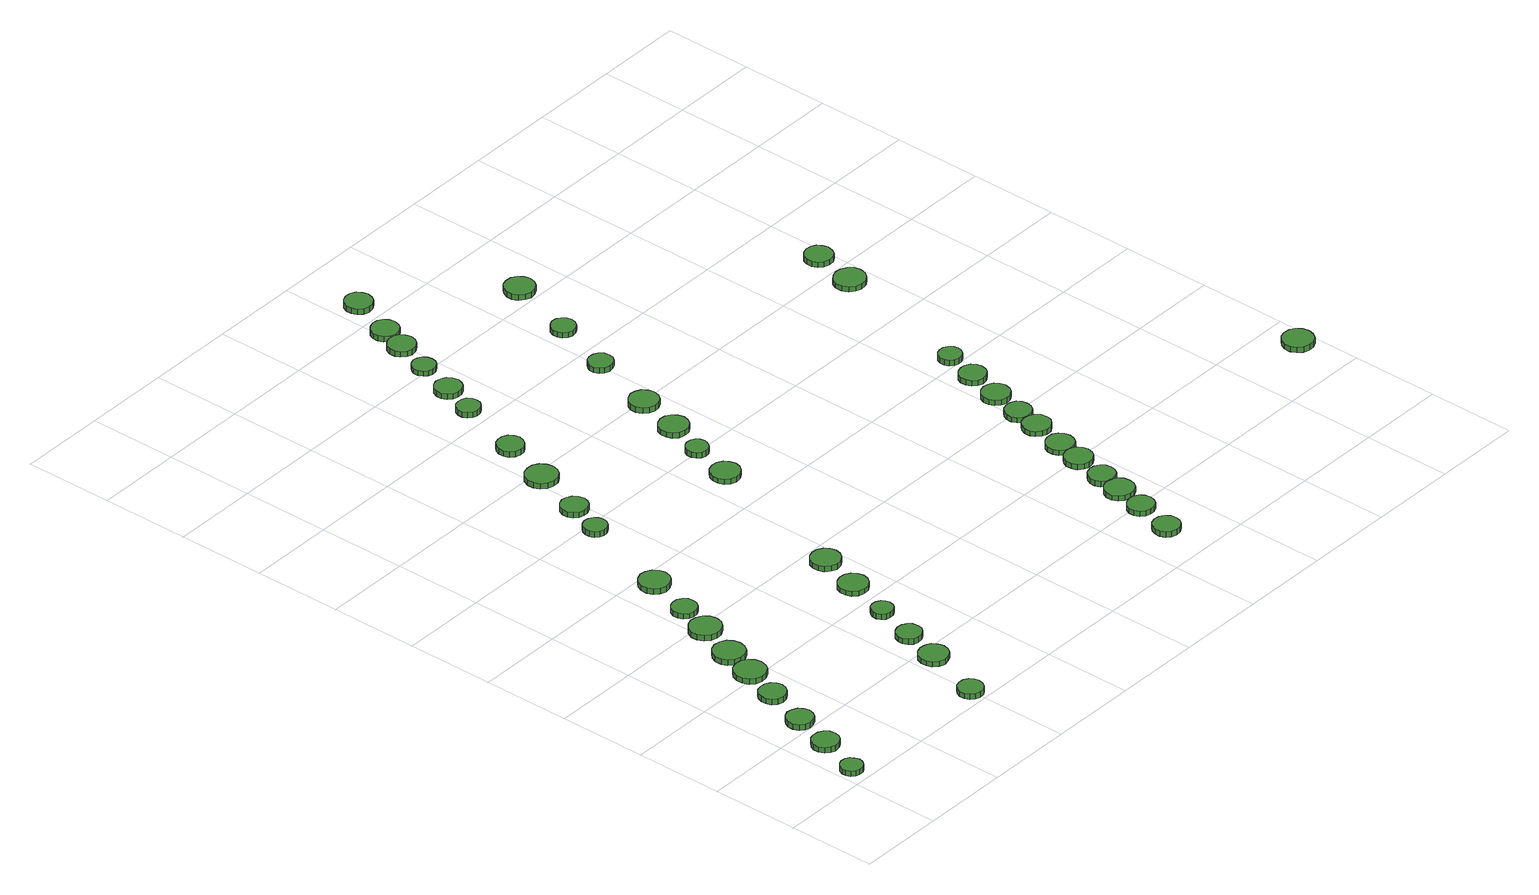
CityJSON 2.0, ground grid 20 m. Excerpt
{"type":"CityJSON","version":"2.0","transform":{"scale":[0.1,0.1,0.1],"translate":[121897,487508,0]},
"CityObjects":{
"tree1":{"type":"SolitaryVegetationObject","attributes":{"function":"something"},"geometry":[{"type":"MultiSurface","lod":"1","boundaries":[[[0,1,2,3,4,5,6,7,8,9,10,11,12,13,14]],[[15,16,17,18,19,20,21,22,23,24,25,26,27,28,29]],[[0,29,28,1]],[[1,28,27,2]],[[2,27,26,3]],[[3,26,25,4]],[[4,25,24,5]],[[5,24,23,6]],[[6,23,22,7]],[[7,22,21,8]],[[8,21,20,9]],[[9,20,19,10]],[[10,19,18,11]],[[11,18,17,12]],[[12,17,16,13]],[[13,16,15,14]],[[14,15,29,0]]]}]},
"tree2":{"type":"SolitaryVegetationObject","attributes":{"function":"something"},"geometry":[{"type":"MultiSurface","lod":"1","boundaries":[[[30,31,32,33,34,35,36,37,38,39,40,41,42,43,44]],[[45,46,47,48,49,50,51,52,53,54,55,56,57,58,59]],[[30,59,58,31]],[[31,58,57,32]],[[32,57,56,33]],[[33,56,55,34]],[[34,55,54,35]],[[35,54,53,36]],[[36,53,52,37]],[[37,52,51,38]],[[38,51,50,39]],[[39,50,49,40]],[[40,49,48,41]],[[41,48,47,42]],[[42,47,46,43]],[[43,46,45,44]],[[44,45,59,30]]]}]},
"tree3":{"type":"SolitaryVegetationObject","attributes":{"function":"something"},"geometry":[{"type":"MultiSurface","lod":"1","boundaries":[[[60,61,62,63,64,65,66,67,68,69,70,71,72,73,74]],[[75,76,77,78,79,80,81,82,83,84,85,86,87,88,89]],[[60,89,88,61]],[[61,88,87,62]],[[62,87,86,63]],[[63,86,85,64]],[[64,85,84,65]],[[65,84,83,66]],[[66,83,82,67]],[[67,82,81,68]],[[68,81,80,69]],[[69,80,79,70]],[[70,79,78,71]],[[71,78,77,72]],[[72,77,76,73]],[[73,76,75,74]],[[74,75,89,60]]]}]},
"tree4":{"type":"SolitaryVegetationObject","attributes":{"function":"something"},"geometry":[{"type":"MultiSurface","lod":"1","boundaries":[[[90,91,92,93,94,95,96,97,98,99,100,101,102,103,104]],[[105,106,107,108,109,110,111,112,113,114,115,116,117,118,119]],[[90,119,118,91]],[[91,118,117,92]],[[92,117,116,93]],[[93,116,115,94]],[[94,115,114,95]],[[95,114,113,96]],[[96,113,112,97]],[[97,112,111,98]],[[98,111,110,99]],[[99,110,109,100]],[[100,109,108,101]],[[101,108,107,102]],[[102,107,106,103]],[[103,106,105,104]],[[104,105,119,90]]]}]},
"tree5":{"type":"SolitaryVegetationObject","attributes":{"function":"something"},"geometry":[{"type":"MultiSurface","lod":"1","boundaries":[[[120,121,122,123,124,125,126,127,128,129,130,131,132,133,134]],[[135,136,137,138,139,140,141,142,143,144,145,146,147,148,149]],[[120,149,148,121]],[[121,148,147,122]],[[122,147,146,123]],[[123,146,145,124]],[[124,145,144,125]],[[125,144,143,126]],[[126,143,142,127]],[[127,142,141,128]],[[128,141,140,129]],[[129,140,139,130]],[[130,139,138,131]],[[131,138,137,132]],[[132,137,136,133]],[[133,136,135,134]],[[134,135,149,120]]]}]},
"tree6":{"type":"SolitaryVegetationObject","attributes":{"function":"something"},"geometry":[{"type":"MultiSurface","lod":"1","boundaries":[[[150,151,152,153,154,155,156,157,158,159,160,161,162,163,164]],[[165,166,167,168,169,170,171,172,173,174,175,176,177,178,179]],[[150,179,178,151]],[[151,178,177,152]],[[152,177,176,153]],[[153,176,175,154]],[[154,175,174,155]],[[155,174,173,156]],[[156,173,172,157]],[[157,172,171,158]],[[158,171,170,159]],[[159,170,169,160]],[[160,169,168,161]],[[161,168,167,162]],[[162,167,166,163]],[[163,166,165,164]],[[164,165,179,150]]]}]},
"tree7":{"type":"SolitaryVegetationObject","attributes":{"function":"something"},"geometry":[{"type":"MultiSurface","lod":"1","boundaries":[[[180,181,182,183,184,185,186,187,188,189,190,191,192,193,194]],[[195,196,197,198,199,200,201,202,203,204,205,206,207,208,209]],[[180,209,208,181]],[[181,208,207,182]],[[182,207,206,183]],[[183,206,205,184]],[[184,205,204,185]],[[185,204,203,186]],[[186,203,202,187]],[[187,202,201,188]],[[188,201,200,189]],[[189,200,199,190]],[[190,199,198,191]],[[191,198,197,192]],[[192,197,196,193]],[[193,196,195,194]],[[194,195,209,180]]]}]},
"tree8":{"type":"SolitaryVegetationObject","attributes":{"function":"something"},"geometry":[{"type":"MultiSurface","lod":"1","boundaries":[[[210,211,212,213,214,215,216,217,218,219,220,221,222,223,224]],[[225,226,227,228,229,230,231,232,233,234,235,236,237,238,239]],[[210,239,238,211]],[[211,238,237,212]],[[212,237,236,213]],[[213,236,235,214]],[[214,235,234,215]],[[215,234,233,216]],[[216,233,232,217]],[[217,232,231,218]],[[218,231,230,219]],[[219,230,229,220]],[[220,229,228,221]],[[221,228,227,222]],[[222,227,226,223]],[[223,226,225,224]],[[224,225,239,210]]]}]},
"tree9":{"type":"SolitaryVegetationObject","attributes":{"function":"something"},"geometry":[{"type":"MultiSurface","lod":"1","boundaries":[[[240,241,242,243,244,245,246,247,248,249,250,251,252,253,254]],[[255,256,257,258,259,260,261,262,263,264,265,266,267,268,269]],[[240,269,268,241]],[[241,268,267,242]],[[242,267,266,243]],[[243,266,265,244]],[[244,265,264,245]],[[245,264,263,246]],[[246,263,262,247]],[[247,262,261,248]],[[248,261,260,249]],[[249,260,259,250]],[[250,259,258,251]],[[251,258,257,252]],[[252,257,256,253]],[[253,256,255,254]],[[254,255,269,240]]]}]},
"tree10":{"type":"SolitaryVegetationObject","attributes":{"function":"something"},"geometry":[{"type":"MultiSurface","lod":"1","boundaries":[[[270,271,272,273,274,275,276,277,278,279,280,281,282,283,284]],[[285,286,287,288,289,290,291,292,293,294,295,296,297,298,299]],[[270,299,298,271]],[[271,298,297,272]],[[272,297,296,273]],[[273,296,295,274]],[[274,295,294,275]],[[275,294,293,276]],[[276,293,292,277]],[[277,292,291,278]],[[278,291,290,279]],[[279,290,289,280]],[[280,289,288,281]],[[281,288,287,282]],[[282,287,286,283]],[[283,286,285,284]],[[284,285,299,270]]]}]},
"tree11":{"type":"SolitaryVegetationObject","attributes":{"function":"something"},"geometry":[{"type":"MultiSurface","lod":"1","boundaries":[[[300,301,302,303,304,305,306,307,308,309,310,311,312,313,314]],[[315,316,317,318,319,320,321,322,323,324,325,326,327,328,329]],[[300,329,328,301]],[[301,328,327,302]],[[302,327,326,303]],[[303,326,325,304]],[[304,325,324,305]],[[305,324,323,306]],[[306,323,322,307]],[[307,322,321,308]],[[308,321,320,309]],[[309,320,319,310]],[[310,319,318,311]],[[311,318,317,312]],[[312,317,316,313]],[[313,316,315,314]],[[314,315,329,300]]]}]},
"tree12":{"type":"SolitaryVegetationObject","attributes":{"function":"something"},"geometry":[{"type":"MultiSurface","lod":"1","boundaries":[[[330,331,332,333,334,335,336,337,338,339,340,341,342,343,344]],[[345,346,347,348,349,350,351,352,353,354,355,356,357,358,359]],[[330,359,358,331]],[[331,358,357,332]],[[332,357,356,333]],[[333,356,355,334]],[[334,355,354,335]],[[335,354,353,336]],[[336,353,352,337]],[[337,352,351,338]],[[338,351,350,339]],[[339,350,349,340]],[[340,349,348,341]],[[341,348,347,342]],[[342,347,346,343]],[[343,346,345,344]],[[344,345,359,330]]]}]},
"tree13":{"type":"SolitaryVegetationObject","attributes":{"function":"something"},"geometry":[{"type":"MultiSurface","lod":"1","boundaries":[[[360,361,362,363,364,365,366,367,368,369,370,371,372,373,374]],[[375,376,377,378,379,380,381,382,383,384,385,386,387,388,389]],[[360,389,388,361]],[[361,388,387,362]],[[362,387,386,363]],[[363,386,385,364]],[[364,385,384,365]],[[365,384,383,366]],[[366,383,382,367]],[[367,382,381,368]],[[368,381,380,369]],[[369,380,379,370]],[[370,379,378,371]],[[371,378,377,372]],[[372,377,376,373]],[[373,376,375,374]],[[374,375,389,360]]]}]},
"tree14":{"type":"SolitaryVegetationObject","attributes":{"function":"something"},"geometry":[{"type":"MultiSurface","lod":"1","boundaries":[[[390,391,392,393,394,395,396,397,398,399,400,401,402,403,404]],[[405,406,407,408,409,410,411,412,413,414,415,416,417,418,419]],[[390,419,418,391]],[[391,418,417,392]],[[392,417,416,393]],[[393,416,415,394]],[[394,415,414,395]],[[395,414,413,396]],[[396,413,412,397]],[[397,412,411,398]],[[398,411,410,399]],[[399,410,409,400]],[[400,409,408,401]],[[401,408,407,402]],[[402,407,406,403]],[[403,406,405,404]],[[404,405,419,390]]]}]},
"tree15":{"type":"SolitaryVegetationObject","attributes":{"function":"something"},"geometry":[{"type":"MultiSurface","lod":"1","boundaries":[[[420,421,422,423,424,425,426,427,428,429,430,431,432,433,434]],[[435,436,437,438,439,440,441,442,443,444,445,446,447,448,449]],[[420,449,448,421]],[[421,448,447,422]],[[422,447,446,423]],[[423,446,445,424]],[[424,445,444,425]],[[425,444,443,426]],[[426,443,442,427]],[[427,442,441,428]],[[428,441,440,429]],[[429,440,439,430]],[[430,439,438,431]],[[431,438,437,432]],[[432,437,436,433]],[[433,436,435,434]],[[434,435,449,420]]]}]},
"tree16":{"type":"SolitaryVegetationObject","attributes":{"function":"something"},"geometry":[{"type":"MultiSurface","lod":"1","boundaries":[[[450,451,452,453,454,455,456,457,458,459,460,461,462,463,464]],[[465,466,467,468,469,470,471,472,473,474,475,476,477,478,479]],[[450,479,478,451]],[[451,478,477,452]],[[452,477,476,453]],[[453,476,475,454]],[[454,475,474,455]],[[455,474,473,456]],[[456,473,472,457]],[[457,472,471,458]],[[458,471,470,459]],[[459,470,469,460]],[[460,469,468,461]],[[461,468,467,462]],[[462,467,466,463]],[[463,466,465,464]],[[464,465,479,450]]]}]},
"tree17":{"type":"SolitaryVegetationObject","attributes":{"function":"something"},"geometry":[{"type":"MultiSurface","lod":"1","boundaries":[[[480,481,482,483,484,485,486,487,488,489,490,491,492,493,494]],[[495,496,497,498,499,500,501,502,503,504,505,506,507,508,509]],[[480,509,508,481]],[[481,508,507,482]],[[482,507,506,483]],[[483,506,505,484]],[[484,505,504,485]],[[485,504,503,486]],[[486,503,502,487]],[[487,502,501,488]],[[488,501,500,489]],[[489,500,499,490]],[[490,499,498,491]],[[491,498,497,492]],[[492,497,496,493]],[[493,496,495,494]],[[494,495,509,480]]]}]},
"tree18":{"type":"SolitaryVegetationObject","attributes":{"function":"something"},"geometry":[{"type":"MultiSurface","lod":"1","boundaries":[[[510,511,512,513,514,515,516,517,518,519,520,521,522,523,524]],[[525,526,527,528,529,530,531,532,533,534,535,536,537,538,539]],[[510,539,538,511]],[[511,538,537,512]],[[512,537,536,513]],[[513,536,535,514]],[[514,535,534,515]],[[515,534,533,516]],[[516,533,532,517]],[[517,532,531,518]],[[518,531,530,519]],[[519,530,529,520]],[[520,529,528,521]],[[521,528,527,522]],[[522,527,526,523]],[[523,526,525,524]],[[524,525,539,510]]]}]},
"tree19":{"type":"SolitaryVegetationObject","attributes":{"function":"something"},"geometry":[{"type":"MultiSurface","lod":"1","boundaries":[[[540,541,542,543,544,545,546,547,548,549,550,551,552,553,554]],[[555,556,557,558,559,560,561,562,563,564,565,566,567,568,569]],[[540,569,568,541]],[[541,568,567,542]],[[542,567,566,543]],[[543,566,565,544]],[[544,565,564,545]],[[545,564,563,546]],[[546,563,562,547]],[[547,562,561,548]],[[548,561,560,549]],[[549,560,559,550]],[[550,559,558,551]],[[551,558,557,552]],[[552,557,556,553]],[[553,556,555,554]],[[554,555,569,540]]]}]},
"tree20":{"type":"SolitaryVegetationObject","attributes":{"function":"something"},"geometry":[{"type":"MultiSurface","lod":"1","boundaries":[[[570,571,572,573,574,575,576,577,578,579,580,581,582,583,584]],[[585,586,587,588,589,590,591,592,593,594,595,596,597,598,599]],[[570,599,598,571]],[[571,598,597,572]],[[572,597,596,573]],[[573,596,595,574]],[[574,595,594,575]],[[575,594,593,576]],[[576,593,592,577]],[[577,592,591,578]],[[578,591,590,579]],[[579,590,589,580]],[[580,589,588,581]],[[581,588,587,582]],[[582,587,586,583]],[[583,586,585,584]],[[584,585,599,570]]]}]},
"tree21":{"type":"SolitaryVegetationObject","attributes":{"function":"something"},"geometry":[{"type":"MultiSurface","lod":"1","boundaries":[[[600,601,602,603,604,605,606,607,608,609,610,611,612,613,614]],[[615,616,617,618,619,620,621,622,623,624,625,626,627,628,629]],[[600,629,628,601]],[[601,628,627,602]],[[602,627,626,603]],[[603,626,625,604]],[[604,625,624,605]],[[605,624,623,606]],[[606,623,622,607]],[[607,622,621,608]],[[608,621,620,609]],[[609,620,619,610]],[[610,619,618,611]],[[611,618,617,612]],[[612,617,616,613]],[[613,616,615,614]],[[614,615,629,600]]]}]},
"tree22":{"type":"SolitaryVegetationObject","attributes":{"function":"something"},"geometry":[{"type":"MultiSurface","lod":"1","boundaries":[[[630,631,632,633,634,635,636,637,638,639,640,641,642,643,644]],[[645,646,647,648,649,650,651,652,653,654,655,656,657,658,659]],[[630,659,658,631]],[[631,658,657,632]],[[632,657,656,633]],[[633,656,655,634]],[[634,655,654,635]],[[635,654,653,636]],[[636,653,652,637]],[[637,652,651,638]],[[638,651,650,639]],[[639,650,649,640]],[[640,649,648,641]],[[641,648,647,642]],[[642,647,646,643]],[[643,646,645,644]],[[644,645,659,630]]]}]},
"tree23":{"type":"SolitaryVegetationObject","attributes":{"function":"something"},"geometry":[{"type":"MultiSurface","lod":"1","boundaries":[[[660,661,662,663,664,665,666,667,668,669,670,671,672,673,674]],[[675,676,677,678,679,680,681,682,683,684,685,686,687,688,689]],[[660,689,688,661]],[[661,688,687,662]],[[662,687,686,663]],[[663,686,685,664]],[[664,685,684,665]],[[665,684,683,666]],[[666,683,682,667]],[[667,682,681,668]],[[668,681,680,669]],[[669,680,679,670]],[[670,679,678,671]],[[671,678,677,672]],[[672,677,676,673]],[[673,676,675,674]],[[674,675,689,660]]]}]},
"tree24":{"type":"SolitaryVegetationObject","attributes":{"function":"something"},"geometry":[{"type":"MultiSurface","lod":"1","boundaries":[[[690,691,692,693,694,695,696,697,698,699,700,701,702,703,704]],[[705,706,707,708,709,710,711,712,713,714,715,716,717,718,719]],[[690,719,718,691]],[[691,718,717,692]],[[692,717,716,693]],[[693,716,715,694]],[[694,715,714,695]],[[695,714,713,696]],[[696,713,712,697]],[[697,712,711,698]],[[698,711,710,699]],[[699,710,709,700]],[[700,709,708,701]],[[701,708,707,702]],[[702,707,706,703]],[[703,706,705,704]],[[704,705,719,690]]]}]},
"tree25":{"type":"SolitaryVegetationObject","attributes":{"function":"something"},"geometry":[{"type":"MultiSurface","lod":"1","boundaries":[[[720,721,722,723,724,725,726,727,728,729,730,731,732,733,734]],[[735,736,737,738,739,740,741,742,743,744,745,746,747,748,749]],[[720,749,748,721]],[[721,748,747,722]],[[722,747,746,723]],[[723,746,745,724]],[[724,745,744,725]],[[725,744,743,726]],[[726,743,742,727]],[[727,742,741,728]],[[728,741,740,729]],[[729,740,739,730]],[[730,739,738,731]],[[731,738,737,732]],[[732,737,736,733]],[[733,736,735,734]],[[734,735,749,720]]]}]},
"tree26":{"type":"SolitaryVegetationObject","attributes":{"function":"something"},"geometry":[{"type":"MultiSurface","lod":"1","boundaries":[[[750,751,752,753,754,755,756,757,758,759,760,761,762,763,764]],[[765,766,767,768,769,770,771,772,773,774,775,776,777,778,779]],[[750,779,778,751]],[[751,778,777,752]],[[752,777,776,753]],[[753,776,775,754]],[[754,775,774,755]],[[755,774,773,756]],[[756,773,772,757]],[[757,772,771,758]],[[758,771,770,759]],[[759,770,769,760]],[[760,769,768,761]],[[761,768,767,762]],[[762,767,766,763]],[[763,766,765,764]],[[764,765,779,750]]]}]},
"tree27":{"type":"SolitaryVegetationObject","attributes":{"function":"something"},"geometry":[{"type":"MultiSurface","lod":"1","boundaries":[[[780,781,782,783,784,785,786,787,788,789,790,791,792,793,794]],[[795,796,797,798,799,800,801,802,803,804,805,806,807,808,809]],[[780,809,808,781]],[[781,808,807,782]],[[782,807,806,783]],[[783,806,805,784]],[[784,805,804,785]],[[785,804,803,786]],[[786,803,802,787]],[[787,802,801,788]],[[788,801,800,789]],[[789,800,799,790]],[[790,799,798,791]],[[791,798,797,792]],[[792,797,796,793]],[[793,796,795,794]],[[794,795,809,780]]]}]},
"tree28":{"type":"SolitaryVegetationObject","attributes":{"function":"something"},"geometry":[{"type":"MultiSurface","lod":"1","boundaries":[[[810,811,812,813,814,815,816,817,818,819,820,821,822,823,824]],[[825,826,827,828,829,830,831,832,833,834,835,836,837,838,839]],[[810,839,838,811]],[[811,838,837,812]],[[812,837,836,813]],[[813,836,835,814]],[[814,835,834,815]],[[815,834,833,816]],[[816,833,832,817]],[[817,832,831,818]],[[818,831,830,819]],[[819,830,829,820]],[[820,829,828,821]],[[821,828,827,822]],[[822,827,826,823]],[[823,826,825,824]],[[824,825,839,810]]]}]},
"tree29":{"type":"SolitaryVegetationObject","attributes":{"function":"something"},"geometry":[{"type":"MultiSurface","lod":"1","boundaries":[[[840,841,842,843,844,845,846,847,848,849,850,851,852,853,854]],[[855,856,857,858,859,860,861,862,863,864,865,866,867,868,869]],[[840,869,868,841]],[[841,868,867,842]],[[842,867,866,843]],[[843,866,865,844]],[[844,865,864,845]],[[845,864,863,846]],[[846,863,862,847]],[[847,862,861,848]],[[848,861,860,849]],[[849,860,859,850]],[[850,859,858,851]],[[851,858,857,852]],[[852,857,856,853]],[[853,856,855,854]],[[854,855,869,840]]]}]},
"tree30":{"type":"SolitaryVegetationObject","attributes":{"function":"something"},"geometry":[{"type":"MultiSurface","lod":"1","boundaries":[[[870,871,872,873,874,875,876,877,878,879,880,881,882,883,884]],[[885,886,887,888,889,890,891,892,893,894,895,896,897,898,899]],[[870,899,898,871]],[[871,898,897,872]],[[872,897,896,873]],[[873,896,895,874]],[[874,895,894,875]],[[875,894,893,876]],[[876,893,892,877]],[[877,892,891,878]],[[878,891,890,879]],[[879,890,889,880]],[[880,889,888,881]],[[881,888,887,882]],[[882,887,886,883]],[[883,886,885,884]],[[884,885,899,870]]]}]},
"tree31":{"type":"SolitaryVegetationObject","attributes":{"function":"something"},"geometry":[{"type":"MultiSurface","lod":"1","boundaries":[[[900,901,902,903,904,905,906,907,908,909,910,911,912,913,914]],[[915,916,917,918,919,920,921,922,923,924,925,926,927,928,929]],[[900,929,928,901]],[[901,928,927,902]],[[902,927,926,903]],[[903,926,925,904]],[[904,925,924,905]],[[905,924,923,906]],[[906,923,922,907]],[[907,922,921,908]],[[908,921,920,909]],[[909,920,919,910]],[[910,919,918,911]],[[911,918,917,912]],[[912,917,916,913]],[[913,916,915,914]],[[914,915,929,900]]]}]},
"tree32":{"type":"SolitaryVegetationObject","attributes":{"function":"something"},"geometry":[{"type":"MultiSurface","lod":"1","boundaries":[[[930,931,932,933,934,935,936,937,938,939,940,941,942,943,944]],[[945,946,947,948,949,950,951,952,953,954,955,956,957,958,959]],[[930,959,958,931]],[[931,958,957,932]],[[932,957,956,933]],[[933,956,955,934]],[[934,955,954,935]],[[935,954,953,936]],[[936,953,952,937]],[[937,952,951,938]],[[938,951,950,939]],[[939,950,949,940]],[[940,949,948,941]],[[941,948,947,942]],[[942,947,946,943]],[[943,946,945,944]],[[944,945,959,930]]]}]},
"tree33":{"type":"SolitaryVegetationObject","attributes":{"function":"something"},"geometry":[{"type":"MultiSurface","lod":"1","boundaries":[[[960,961,962,963,964,965,966,967,968,969,970,971,972,973,974]],[[975,976,977,978,979,980,981,982,983,984,985,986,987,988,989]],[[960,989,988,961]],[[961,988,987,962]],[[962,987,986,963]],[[963,986,985,964]],[[964,985,984,965]],[[965,984,983,966]],[[966,983,982,967]],[[967,982,981,968]],[[968,981,980,969]],[[969,980,979,970]],[[970,979,978,971]],[[971,978,977,972]],[[972,977,976,973]],[[973,976,975,974]],[[974,975,989,960]]]}]},
"tree34":{"type":"SolitaryVegetationObject","attributes":{"function":"something"},"geometry":[{"type":"MultiSurface","lod":"1","boundaries":[[[990,991,992,993,994,995,996,997,998,999,1000,1001,1002,1003,1004]],[[1005,1006,1007,1008,1009,1010,1011,1012,1013,1014,1015,1016,1017,1018,1019]],[[990,1019,1018,991]],[[991,1018,1017,992]],[[992,1017,1016,993]],[[993,1016,1015,994]],[[994,1015,1014,995]],[[995,1014,1013,996]],[[996,1013,1012,997]],[[997,1012,1011,998]],[[998,1011,1010,999]],[[999,1010,1009,1000]],[[1000,1009,1008,1001]],[[1001,1008,1007,1002]],[[1002,1007,1006,1003]],[[1003,1006,1005,1004]],[[1004,1005,1019,990]]]}]},
"tree35":{"type":"SolitaryVegetationObject","attributes":{"function":"something"},"geometry":[{"type":"MultiSurface","lod":"1","boundaries":[[[1020,1021,1022,1023,1024,1025,1026,1027,1028,1029,1030,1031,1032,1033,1034]],[[1035,1036,1037,1038,1039,1040,1041,1042,1043,1044,1045,1046,1047,1048,1049]],[[1020,1049,1048,1021]],[[1021,1048,1047,1022]],[[1022,1047,1046,1023]],[[1023,1046,1045,1024]],[[1024,1045,1044,1025]],[[1025,1044,1043,1026]],[[1026,1043,1042,1027]],[[1027,1042,1041,1028]],[[1028,1041,1040,1029]],[[1029,1040,1039,1030]],[[1030,1039,1038,1031]],[[1031,1038,1037,1032]],[[1032,1037,1036,1033]],[[1033,1036,1035,1034]],[[1034,1035,1049,1020]]]}]},
"tree36":{"type":"SolitaryVegetationObject","attributes":{"function":"something"},"geometry":[{"type":"MultiSurface","lod":"1","boundaries":[[[1050,1051,1052,1053,1054,1055,1056,1057,1058,1059,1060,1061,1062,1063,1064]],[[1065,1066,1067,1068,1069,1070,1071,1072,1073,1074,1075,1076,1077,1078,1079]],[[1050,1079,1078,1051]],[[1051,1078,1077,1052]],[[1052,1077,1076,1053]],[[1053,1076,1075,1054]],[[1054,1075,1074,1055]],[[1055,1074,1073,1056]],[[1056,1073,1072,1057]],[[1057,1072,1071,1058]],[[1058,1071,1070,1059]],[[1059,1070,1069,1060]],[[1060,1069,1068,1061]],[[1061,1068,1067,1062]],[[1062,1067,1066,1063]],[[1063,1066,1065,1064]],[[1064,1065,1079,1050]]]}]},
"tree37":{"type":"SolitaryVegetationObject","attributes":{"function":"something"},"geometry":[{"type":"MultiSurface","lod":"1","boundaries":[[[1080,1081,1082,1083,1084,1085,1086,1087,1088,1089,1090,1091,1092,1093,1094]],[[1095,1096,1097,1098,1099,1100,1101,1102,1103,1104,1105,1106,1107,1108,1109]],[[1080,1109,1108,1081]],[[1081,1108,1107,1082]],[[1082,1107,1106,1083]],[[1083,1106,1105,1084]],[[1084,1105,1104,1085]],[[1085,1104,1103,1086]],[[1086,1103,1102,1087]],[[1087,1102,1101,1088]],[[1088,1101,1100,1089]],[[1089,1100,1099,1090]],[[1090,1099,1098,1091]],[[1091,1098,1097,1092]],[[1092,1097,1096,1093]],[[1093,1096,1095,1094]],[[1094,1095,1109,1080]]]}]},
"tree38":{"type":"SolitaryVegetationObject","attributes":{"function":"something"},"geometry":[{"type":"MultiSurface","lod":"1","boundaries":[[[1110,1111,1112,1113,1114,1115,1116,1117,1118,1119,1120,1121,1122,1123,1124]],[[1125,1126,1127,1128,1129,1130,1131,1132,1133,1134,1135,1136,1137,1138,1139]],[[1110,1139,1138,1111]],[[1111,1138,1137,1112]],[[1112,1137,1136,1113]],[[1113,1136,1135,1114]],[[1114,1135,1134,1115]],[[1115,1134,1133,1116]],[[1116,1133,1132,1117]],[[1117,1132,1131,1118]],[[1118,1131,1130,1119]],[[1119,1130,1129,1120]],[[1120,1129,1128,1121]],[[1121,1128,1127,1122]],[[1122,1127,1126,1123]],[[1123,1126,1125,1124]],[[1124,1125,1139,1110]]]}]},
"tree39":{"type":"SolitaryVegetationObject","attributes":{"function":"something"},"geometry":[{"type":"MultiSurface","lod":"1","boundaries":[[[1140,1141,1142,1143,1144,1145,1146,1147,1148,1149,1150,1151,1152,1153,1154]],[[1155,1156,1157,1158,1159,1160,1161,1162,1163,1164,1165,1166,1167,1168,1169]],[[1140,1169,1168,1141]],[[1141,1168,1167,1142]],[[1142,1167,1166,1143]],[[1143,1166,1165,1144]],[[1144,1165,1164,1145]],[[1145,1164,1163,1146]],[[1146,1163,1162,1147]],[[1147,1162,1161,1148]],[[1148,1161,1160,1149]],[[1149,1160,1159,1150]],[[1150,1159,1158,1151]],[[1151,1158,1157,1152]],[[1152,1157,1156,1153]],[[1153,1156,1155,1154]],[[1154,1155,1169,1140]]]}]},
"tree40":{"type":"SolitaryVegetationObject","attributes":{"function":"something"},"geometry":[{"type":"MultiSurface","lod":"1","boundaries":[[[1170,1171,1172,1173,1174,1175,1176,1177,1178,1179,1180,1181,1182,1183,1184]],[[1185,1186,1187,1188,1189,1190,1191,1192,1193,1194,1195,1196,1197,1198,1199]],[[1170,1199,1198,1171]],[[1171,1198,1197,1172]],[[1172,1197,1196,1173]],[[1173,1196,1195,1174]],[[1174,1195,1194,1175]],[[1175,1194,1193,1176]],[[1176,1193,1192,1177]],[[1177,1192,1191,1178]],[[1178,1191,1190,1179]],[[1179,1190,1189,1180]],[[1180,1189,1188,1181]],[[1181,1188,1187,1182]],[[1182,1187,1186,1183]],[[1183,1186,1185,1184]],[[1184,1185,1199,1170]]]}]},
"tree41":{"type":"SolitaryVegetationObject","attributes":{"function":"something"},"geometry":[{"type":"MultiSurface","lod":"1","boundaries":[[[1200,1201,1202,1203,1204,1205,1206,1207,1208,1209,1210,1211,1212,1213,1214]],[[1215,1216,1217,1218,1219,1220,1221,1222,1223,1224,1225,1226,1227,1228,1229]],[[1200,1229,1228,1201]],[[1201,1228,1227,1202]],[[1202,1227,1226,1203]],[[1203,1226,1225,1204]],[[1204,1225,1224,1205]],[[1205,1224,1223,1206]],[[1206,1223,1222,1207]],[[1207,1222,1221,1208]],[[1208,1221,1220,1209]],[[1209,1220,1219,1210]],[[1210,1219,1218,1211]],[[1211,1218,1217,1212]],[[1212,1217,1216,1213]],[[1213,1216,1215,1214]],[[1214,1215,1229,1200]]]}]},
"tree42":{"type":"SolitaryVegetationObject","attributes":{"function":"something"},"geometry":[{"type":"MultiSurface","lod":"1","boundaries":[[[1230,1231,1232,1233,1234,1235,1236,1237,1238,1239,1240,1241,1242,1243,1244]],[[1245,1246,1247,1248,1249,1250,1251,1252,1253,1254,1255,1256,1257,1258,1259]],[[1230,1259,1258,1231]],[[1231,1258,1257,1232]],[[1232,1257,1256,1233]],[[1233,1256,1255,1234]],[[1234,1255,1254,1235]],[[1235,1254,1253,1236]],[[1236,1253,1252,1237]],[[1237,1252,1251,1238]],[[1238,1251,1250,1239]],[[1239,1250,1249,1240]],[[1240,1249,1248,1241]],[[1241,1248,1247,1242]],[[1242,1247,1246,1243]],[[1243,1246,1245,1244]],[[1244,1245,1259,1230]]]}]},
"tree43":{"type":"SolitaryVegetationObject","attributes":{"function":"something"},"geometry":[{"type":"MultiSurface","lod":"1","boundaries":[[[1260,1261,1262,1263,1264,1265,1266,1267,1268,1269,1270,1271,1272,1273,1274]],[[1275,1276,1277,1278,1279,1280,1281,1282,1283,1284,1285,1286,1287,1288,1289]],[[1260,1289,1288,1261]],[[1261,1288,1287,1262]],[[1262,1287,1286,1263]],[[1263,1286,1285,1264]],[[1264,1285,1284,1265]],[[1265,1284,1283,1266]],[[1266,1283,1282,1267]],[[1267,1282,1281,1268]],[[1268,1281,1280,1269]],[[1269,1280,1279,1270]],[[1270,1279,1278,1271]],[[1271,1278,1277,1272]],[[1272,1277,1276,1273]],[[1273,1276,1275,1274]],[[1274,1275,1289,1260]]]}]},
"tree44":{"type":"SolitaryVegetationObject","attributes":{"function":"something"},"geometry":[{"type":"MultiSurface","lod":"1","boundaries":[[[1290,1291,1292,1293,1294,1295,1296,1297,1298,1299,1300,1301,1302,1303,1304]],[[1305,1306,1307,1308,1309,1310,1311,1312,1313,1314,1315,1316,1317,1318,1319]],[[1290,1319,1318,1291]],[[1291,1318,1317,1292]],[[1292,1317,1316,1293]],[[1293,1316,1315,1294]],[[1294,1315,1314,1295]],[[1295,1314,1313,1296]],[[1296,1313,1312,1297]],[[1297,1312,1311,1298]],[[1298,1311,1310,1299]],[[1299,1310,1309,1300]],[[1300,1309,1308,1301]],[[1301,1308,1307,1302]],[[1302,1307,1306,1303]],[[1303,1306,1305,1304]],[[1304,1305,1319,1290]]]}]},
"tree45":{"type":"SolitaryVegetationObject","attributes":{"function":"something"},"geometry":[{"type":"MultiSurface","lod":"1","boundaries":[[[1320,1321,1322,1323,1324,1325,1326,1327,1328,1329,1330,1331,1332,1333,1334]],[[1335,1336,1337,1338,1339,1340,1341,1342,1343,1344,1345,1346,1347,1348,1349]],[[1320,1349,1348,1321]],[[1321,1348,1347,1322]],[[1322,1347,1346,1323]],[[1323,1346,1345,1324]],[[1324,1345,1344,1325]],[[1325,1344,1343,1326]],[[1326,1343,1342,1327]],[[1327,1342,1341,1328]],[[1328,1341,1340,1329]],[[1329,1340,1339,1330]],[[1330,1339,1338,1331]],[[1331,1338,1337,1332]],[[1332,1337,1336,1333]],[[1333,1336,1335,1334]],[[1334,1335,1349,1320]]]}]},
"tree46":{"type":"SolitaryVegetationObject","attributes":{"function":"something"},"geometry":[{"type":"MultiSurface","lod":"1","boundaries":[[[1350,1351,1352,1353,1354,1355,1356,1357,1358,1359,1360,1361,1362,1363,1364]],[[1365,1366,1367,1368,1369,1370,1371,1372,1373,1374,1375,1376,1377,1378,1379]],[[1350,1379,1378,1351]],[[1351,1378,1377,1352]],[[1352,1377,1376,1353]],[[1353,1376,1375,1354]],[[1354,1375,1374,1355]],[[1355,1374,1373,1356]],[[1356,1373,1372,1357]],[[1357,1372,1371,1358]],[[1358,1371,1370,1359]],[[1359,1370,1369,1360]],[[1360,1369,1368,1361]],[[1361,1368,1367,1362]],[[1362,1367,1366,1363]],[[1363,1366,1365,1364]],[[1364,1365,1379,1350]]]}]}
},
"vertices":[
[58,41,15],[55,51,15],[49,60,15],[41,65,15],[30,66,15],[21,63,15],[13,56,15],[9,46,15],[9,36,15],[13,27,15],[21,20,15],[30,17,15],[41,18,15],[49,23,15],[55,31,15],[55,31,3],[49,23,3],[41,18,3],[30,17,3],[21,20,3],[13,27,3],[9,36,3],[9,46,3],[13,56,3],[21,63,3],[30,66,3],[41,65,3],[49,60,3],[55,51,3],[58,41,3],
[96,138,16],[94,150,16],[86,160,16],[76,166,16],[63,167,16],[52,164,16],[42,155,16],[37,144,16],[37,132,16],[42,120,16],[52,112,16],[63,108,16],[76,110,16],[86,116,16],[94,126,16],[94,126,3],[86,116,3],[76,110,3],[63,108,3],[52,112,3],[42,120,3],[37,132,3],[37,144,3],[42,155,3],[52,164,3],[63,167,3],[76,166,3],[86,160,3],[94,150,3],[96,138,3],
[125,229,16],[122,241,16],[115,251,16],[104,257,16],[92,259,16],[80,255,16],[71,246,16],[66,235,16],[66,223,16],[71,211,16],[80,203,16],[92,199,16],[104,201,16],[115,207,16],[122,217,16],[122,217,3],[115,207,3],[104,201,3],[92,199,3],[80,203,3],[71,211,3],[66,223,3],[66,235,3],[71,246,3],[80,255,3],[92,259,3],[104,257,3],[115,251,3],[122,241,3],[125,229,3],
[159,329,16],[156,341,16],[149,351,16],[138,357,16],[126,358,16],[114,355,16],[105,346,16],[100,335,16],[100,323,16],[105,311,16],[114,303,16],[126,299,16],[138,301,16],[149,307,16],[156,317,16],[156,317,3],[149,307,3],[138,301,3],[126,299,3],[114,303,3],[105,311,3],[100,323,3],[100,335,3],[105,346,3],[114,355,3],[126,358,3],[138,357,3],[149,351,3],[156,341,3],[159,329,3],
[193,412,17],[190,426,17],[182,438,17],[169,446,17],[154,447,17],[140,443,17],[130,433,17],[124,419,17],[124,405,17],[130,391,17],[140,382,17],[154,377,17],[169,379,17],[182,386,17],[190,398,17],[190,398,4],[182,386,4],[169,379,4],[154,377,4],[140,382,4],[130,391,4],[124,405,4],[124,419,4],[130,433,4],[140,443,4],[154,447,4],[169,446,4],[182,438,4],[190,426,4],[193,412,4],
[218,489,16],[215,503,16],[207,515,16],[194,522,16],[179,524,16],[165,519,16],[155,509,16],[149,496,16],[149,481,16],[155,468,16],[165,458,16],[179,454,16],[194,455,16],[207,462,16],[215,474,16],[215,474,3],[207,462,3],[194,455,3],[179,454,3],[165,458,3],[155,468,3],[149,481,3],[149,496,3],[155,509,3],[165,519,3],[179,524,3],[194,522,3],[207,515,3],[215,503,3],[218,489,3],
[254,581,16],[251,595,16],[242,607,16],[229,614,16],[215,616,16],[201,611,16],[190,602,16],[184,588,16],[184,574,16],[190,560,16],[201,550,16],[215,546,16],[229,547,16],[242,555,16],[251,566,16],[251,566,3],[242,555,3],[229,547,3],[215,546,3],[201,550,3],[190,560,3],[184,574,3],[184,588,3],[190,602,3],[201,611,3],[215,616,3],[229,614,3],[242,607,3],[251,595,3],[254,581,3],
[426,36,15],[423,47,15],[417,56,15],[407,62,15],[395,63,15],[384,60,15],[376,52,15],[371,41,15],[371,30,15],[376,19,15],[384,12,15],[395,8,15],[407,9,15],[417,15,15],[423,24,15],[423,24,2],[417,15,2],[407,9,2],[395,8,2],[384,12,2],[376,19,2],[371,30,2],[371,41,2],[376,52,2],[384,60,2],[395,63,2],[407,62,2],[417,56,2],[423,47,2],[426,36,2],
[272,657,16],[270,669,16],[263,678,16],[253,684,16],[241,685,16],[230,681,16],[222,674,16],[217,663,16],[217,652,16],[222,641,16],[230,633,16],[241,630,16],[253,631,16],[263,637,16],[270,646,16],[270,646,4],[263,637,4],[253,631,4],[241,630,4],[230,633,4],[222,641,4],[217,652,4],[217,663,4],[222,674,4],[230,681,4],[241,685,4],[253,684,4],[263,678,4],[270,669,4],[272,657,4],
[473,168,16],[470,181,16],[462,192,16],[450,199,16],[437,200,16],[424,196,16],[414,187,16],[409,174,16],[409,161,16],[414,149,16],[424,140,16],[437,135,16],[450,137,16],[462,144,16],[470,154,16],[470,154,4],[462,144,4],[450,137,4],[437,135,4],[424,140,4],[414,149,4],[409,161,4],[409,174,4],[414,187,4],[424,196,4],[437,200,4],[450,199,4],[462,192,4],[470,181,4],[473,168,4],
[311,763,17],[308,777,17],[300,788,17],[287,795,17],[273,797,17],[260,792,17],[250,783,17],[244,770,17],[244,756,17],[250,743,17],[260,734,17],[273,729,17],[287,731,17],[300,738,17],[308,749,17],[308,749,4],[300,738,4],[287,731,4],[273,729,4],[260,734,4],[250,743,4],[244,756,4],[244,770,4],[250,783,4],[260,792,4],[273,797,4],[287,795,4],[300,788,4],[308,777,4],[311,763,4],
[494,254,16],[492,266,16],[485,275,16],[475,281,16],[463,282,16],[452,278,16],[444,271,16],[439,260,16],[439,249,16],[444,238,16],[452,230,16],[463,227,16],[475,228,16],[485,234,16],[492,243,16],[492,243,3],[485,234,3],[475,228,3],[463,227,3],[452,230,3],[444,238,3],[439,249,3],[439,260,3],[444,271,3],[452,278,3],[463,282,3],[475,281,3],[485,275,3],[492,266,3],[494,254,3],
[522,351,15],[520,361,15],[514,369,15],[505,374,15],[495,375,15],[485,372,15],[478,365,15],[474,356,15],[474,346,15],[478,337,15],[485,330,15],[495,327,15],[505,328,15],[514,333,15],[520,341,15],[520,341,2],[514,333,2],[505,328,2],[495,327,2],[485,330,2],[478,337,2],[474,346,2],[474,356,2],[478,365,2],[485,372,2],[495,375,2],[505,374,2],[514,369,2],[520,361,2],[522,351,2],
[377,981,15],[375,991,15],[369,1000,15],[359,1005,15],[348,1007,15],[338,1003,15],[330,996,15],[326,986,15],[326,975,15],[330,965,15],[338,958,15],[348,954,15],[359,956,15],[369,961,15],[375,970,15],[375,970,2],[369,961,2],[359,956,2],[348,954,2],[338,958,2],[330,965,2],[326,975,2],[326,986,2],[330,996,2],[338,1003,2],[348,1007,2],[359,1005,2],[369,1000,2],[375,991,2],[377,981,2],
[560,452,16],[557,465,16],[549,476,16],[537,483,16],[524,484,16],[511,480,16],[501,471,16],[496,459,16],[496,445,16],[501,433,16],[511,424,16],[524,420,16],[537,421,16],[549,428,16],[557,439,16],[557,439,4],[549,428,4],[537,421,4],[524,420,4],[511,424,4],[501,433,4],[496,445,4],[496,459,4],[501,471,4],[511,480,4],[524,484,4],[537,483,4],[549,476,4],[557,465,4],[560,452,4],
[408,1058,16],[405,1070,16],[398,1080,16],[387,1086,16],[375,1088,16],[363,1084,16],[354,1076,16],[349,1064,16],[349,1052,16],[354,1041,16],[363,1032,16],[375,1029,16],[387,1030,16],[398,1036,16],[405,1046,16],[405,1046,3],[398,1036,3],[387,1030,3],[375,1029,3],[363,1032,3],[354,1041,3],[349,1052,3],[349,1064,3],[354,1076,3],[363,1084,3],[375,1088,3],[387,1086,3],[398,1080,3],[405,1070,3],[408,1058,3],
[592,551,16],[589,564,16],[581,575,16],[569,582,16],[556,583,16],[543,579,16],[533,570,16],[528,558,16],[528,544,16],[533,532,16],[543,523,16],[556,518,16],[569,520,16],[581,527,16],[589,538,16],[589,538,3],[581,527,3],[569,520,3],[556,518,3],[543,523,3],[533,532,3],[528,544,3],[528,558,3],[533,570,3],[543,579,3],[556,583,3],[569,582,3],[581,575,3],[589,564,3],[592,551,3],
[453,1177,17],[450,1191,17],[442,1203,17],[429,1211,17],[414,1212,17],[400,1208,17],[389,1198,17],[383,1184,17],[383,1170,17],[389,1156,17],[400,1146,17],[414,1142,17],[429,1143,17],[442,1151,17],[450,1163,17],[450,1163,4],[442,1151,4],[429,1143,4],[414,1142,4],[400,1146,4],[389,1156,4],[383,1170,4],[383,1184,4],[389,1198,4],[400,1208,4],[414,1212,4],[429,1211,4],[442,1203,4],[450,1191,4],[453,1177,4],
[490,1295,16],[487,1307,16],[480,1317,16],[469,1323,16],[457,1324,16],[445,1320,16],[436,1312,16],[431,1301,16],[431,1289,16],[436,1277,16],[445,1269,16],[457,1265,16],[469,1266,16],[480,1273,16],[487,1283,16],[487,1283,3],[480,1273,3],[469,1266,3],[457,1265,3],[445,1269,3],[436,1277,3],[431,1289,3],[431,1301,3],[436,1312,3],[445,1320,3],[457,1324,3],[469,1323,3],[480,1317,3],[487,1307,3],[490,1295,3],
[698,903,16],[695,916,16],[687,927,16],[675,934,16],[662,935,16],[649,931,16],[639,922,16],[634,910,16],[634,896,16],[639,884,16],[649,875,16],[662,870,16],[675,872,16],[687,879,16],[695,890,16],[695,890,4],[687,879,4],[675,872,4],[662,870,4],[649,875,4],[639,884,4],[634,896,4],[634,910,4],[639,922,4],[649,931,4],[662,935,4],[675,934,4],[687,927,4],[695,916,4],[698,903,4],
[536,1447,15],[534,1457,15],[528,1466,15],[518,1471,15],[508,1472,15],[497,1469,15],[489,1462,15],[485,1452,15],[485,1441,15],[489,1432,15],[497,1424,15],[508,1421,15],[518,1422,15],[528,1428,15],[534,1436,15],[534,1436,2],[528,1428,2],[518,1422,2],[508,1421,2],[497,1424,2],[489,1432,2],[485,1441,2],[485,1452,2],[489,1462,2],[497,1469,2],[508,1472,2],[518,1471,2],[528,1466,2],[534,1457,2],[536,1447,2],
[566,1521,16],[563,1533,16],[556,1543,16],[545,1549,16],[533,1551,16],[521,1547,16],[512,1539,16],[507,1527,16],[507,1515,16],[512,1504,16],[521,1495,16],[533,1492,16],[545,1493,16],[556,1499,16],[563,1509,16],[563,1509,3],[556,1499,3],[545,1493,3],[533,1492,3],[521,1495,3],[512,1504,3],[507,1515,3],[507,1527,3],[512,1539,3],[521,1547,3],[533,1551,3],[545,1549,3],[556,1543,3],[563,1533,3],[566,1521,3],
[721,1003,15],[718,1013,15],[712,1021,15],[704,1026,15],[693,1027,15],[684,1024,15],[676,1017,15],[672,1008,15],[672,998,15],[676,988,15],[684,981,15],[693,978,15],[704,979,15],[712,984,15],[718,993,15],[718,993,2],[712,984,2],[704,979,2],[693,978,2],[684,981,2],[676,988,2],[672,998,2],[672,1008,2],[676,1017,2],[684,1024,2],[693,1027,2],[704,1026,2],[712,1021,2],[718,1013,2],[721,1003,2],
[590,1609,15],[588,1619,15],[582,1628,15],[572,1633,15],[562,1635,15],[552,1631,15],[544,1624,15],[539,1614,15],[539,1604,15],[544,1594,15],[552,1587,15],[562,1583,15],[572,1584,15],[582,1590,15],[588,1598,15],[588,1598,3],[582,1590,3],[572,1584,3],[562,1583,3],[552,1587,3],[544,1594,3],[539,1604,3],[539,1614,3],[544,1624,3],[552,1631,3],[562,1635,3],[572,1633,3],[582,1628,3],[588,1619,3],[590,1609,3],
[757,1088,16],[754,1101,16],[746,1112,16],[734,1119,16],[721,1120,16],[708,1116,16],[698,1107,16],[693,1095,16],[693,1081,16],[698,1069,16],[708,1060,16],[721,1056,16],[734,1057,16],[746,1064,16],[754,1075,16],[754,1075,3],[746,1064,3],[734,1057,3],[721,1056,3],[708,1060,3],[698,1069,3],[693,1081,3],[693,1095,3],[698,1107,3],[708,1116,3],[721,1120,3],[734,1119,3],[746,1112,3],[754,1101,3],[757,1088,3],
[621,1689,17],[618,1701,17],[611,1712,17],[600,1718,17],[587,1719,17],[575,1715,17],[565,1707,17],[560,1695,17],[560,1682,17],[565,1671,17],[575,1662,17],[587,1658,17],[600,1660,17],[611,1666,17],[618,1676,17],[618,1676,4],[611,1666,4],[600,1660,4],[587,1658,4],[575,1662,4],[565,1671,4],[560,1682,4],[560,1695,4],[565,1707,4],[575,1715,4],[587,1719,4],[600,1718,4],[611,1712,4],[618,1701,4],[621,1689,4],
[786,1190,16],[783,1204,16],[775,1215,16],[763,1221,16],[750,1223,16],[737,1218,16],[727,1209,16],[721,1197,16],[721,1184,16],[727,1171,16],[737,1162,16],[750,1158,16],[763,1159,16],[775,1166,16],[783,1177,16],[783,1177,3],[775,1166,3],[763,1159,3],[750,1158,3],[737,1162,3],[727,1171,3],[721,1184,3],[721,1197,3],[727,1209,3],[737,1218,3],[750,1223,3],[763,1221,3],[775,1215,3],[783,1204,3],[786,1190,3],
[1122,104,14],[1120,116,14],[1113,126,14],[1102,132,14],[1090,134,14],[1078,130,14],[1069,122,14],[1064,110,14],[1064,98,14],[1069,87,14],[1078,79,14],[1090,75,14],[1102,76,14],[1113,82,14],[1120,92,14],[1120,92,1],[1113,82,1],[1102,76,1],[1090,75,1],[1078,79,1],[1069,87,1],[1064,98,1],[1064,110,1],[1069,122,1],[1078,130,1],[1090,134,1],[1102,132,1],[1113,126,1],[1120,116,1],[1122,104,1],
[642,1750,16],[639,1762,16],[632,1773,16],[621,1779,16],[608,1780,16],[596,1776,16],[586,1768,16],[581,1756,16],[581,1744,16],[586,1732,16],[596,1723,16],[608,1719,16],[621,1721,16],[632,1727,16],[639,1737,16],[639,1737,3],[632,1727,3],[621,1721,3],[608,1719,3],[596,1723,3],[586,1732,3],[581,1744,3],[581,1756,3],[586,1768,3],[596,1776,3],[608,1780,3],[621,1779,3],[632,1773,3],[639,1762,3],[642,1750,3],
[1146,191,13],[1143,203,13],[1136,213,13],[1125,219,13],[1113,220,13],[1101,216,13],[1092,208,13],[1087,197,13],[1087,185,13],[1092,174,13],[1101,166,13],[1113,162,13],[1125,163,13],[1136,169,13],[1143,179,13],[1143,179,1],[1136,169,1],[1125,163,1],[1113,162,1],[1101,166,1],[1092,174,1],[1087,185,1],[1087,197,1],[1092,208,1],[1101,216,1],[1113,220,1],[1125,219,1],[1136,213,1],[1143,203,1],[1146,191,1],
[826,1342,18],[824,1354,18],[817,1363,18],[807,1368,18],[796,1369,18],[785,1366,18],[777,1358,18],[772,1348,18],[772,1337,18],[777,1327,18],[785,1319,18],[796,1316,18],[807,1317,18],[817,1322,18],[824,1331,18],[824,1331,5],[817,1322,5],[807,1317,5],[796,1316,5],[785,1319,5],[777,1327,5],[772,1337,5],[772,1348,5],[777,1358,5],[785,1366,5],[796,1369,5],[807,1368,5],[817,1363,5],[824,1354,5],[826,1342,5],
[679,1851,18],[676,1863,18],[669,1874,18],[658,1880,18],[645,1881,18],[633,1877,18],[624,1869,18],[619,1857,18],[619,1845,18],[624,1833,18],[633,1824,18],[645,1820,18],[658,1822,18],[669,1828,18],[676,1838,18],[676,1838,5],[669,1828,5],[658,1822,5],[645,1820,5],[633,1824,5],[624,1833,5],[619,1845,5],[619,1857,5],[624,1869,5],[633,1877,5],[645,1881,5],[658,1880,5],[669,1874,5],[676,1863,5],[679,1851,5],
[1163,260,14],[1161,273,14],[1153,284,14],[1141,291,14],[1127,292,14],[1115,288,14],[1105,279,14],[1099,267,14],[1099,253,14],[1105,241,14],[1115,232,14],[1127,228,14],[1141,229,14],[1153,236,14],[1161,247,14],[1161,247,2],[1153,236,2],[1141,229,2],[1127,228,2],[1115,232,2],[1105,241,2],[1099,253,2],[1099,267,2],[1105,279,2],[1115,288,2],[1127,292,2],[1141,291,2],[1153,284,2],[1161,273,2],[1163,260,2],
[1174,318,15],[1172,330,15],[1165,339,15],[1154,346,15],[1142,347,15],[1130,343,15],[1121,335,15],[1116,324,15],[1116,312,15],[1121,300,15],[1130,292,15],[1142,288,15],[1154,290,15],[1165,296,15],[1172,306,15],[1172,306,2],[1165,296,2],[1154,290,2],[1142,288,2],[1130,292,2],[1121,300,2],[1116,312,2],[1116,324,2],[1121,335,2],[1130,343,2],[1142,347,2],[1154,346,2],[1165,339,2],[1172,330,2],[1174,318,2],
[1194,394,14],[1191,407,14],[1184,417,14],[1173,424,14],[1160,425,14],[1148,421,14],[1138,412,14],[1133,401,14],[1133,388,14],[1138,376,14],[1148,367,14],[1160,363,14],[1173,365,14],[1184,371,14],[1191,382,14],[1191,382,1],[1184,371,1],[1173,365,1],[1160,363,1],[1148,367,1],[1138,376,1],[1133,388,1],[1133,401,1],[1138,412,1],[1148,421,1],[1160,425,1],[1173,424,1],[1184,417,1],[1191,407,1],[1194,394,1],
[871,1478,20],[869,1489,20],[862,1498,20],[853,1504,20],[841,1505,20],[831,1501,20],[822,1494,20],[818,1484,20],[818,1472,20],[822,1462,20],[831,1454,20],[841,1451,20],[853,1452,20],[862,1458,20],[869,1467,20],[869,1467,8],[862,1458,8],[853,1452,8],[841,1451,8],[831,1454,8],[822,1462,8],[818,1472,8],[818,1484,8],[822,1494,8],[831,1501,8],[841,1505,8],[853,1504,8],[862,1498,8],[869,1489,8],[871,1478,8],
[1208,454,14],[1205,467,14],[1198,477,14],[1187,484,14],[1174,485,14],[1162,481,14],[1152,472,14],[1147,461,14],[1147,448,14],[1152,436,14],[1162,427,14],[1174,423,14],[1187,425,14],[1198,431,14],[1205,442,14],[1205,442,2],[1198,431,2],[1187,425,2],[1174,423,2],[1162,427,2],[1152,436,2],[1147,448,2],[1147,461,2],[1152,472,2],[1162,481,2],[1174,485,2],[1187,484,2],[1198,477,2],[1205,467,2],[1208,454,2],
[1226,531,16],[1224,544,16],[1216,554,16],[1205,560,16],[1192,562,16],[1180,558,16],[1170,549,16],[1165,537,16],[1165,524,16],[1170,513,16],[1180,504,16],[1192,500,16],[1205,501,16],[1216,508,16],[1224,518,16],[1224,518,4],[1216,508,4],[1205,501,4],[1192,500,4],[1180,504,4],[1170,513,4],[1165,524,4],[1165,537,4],[1170,549,4],[1180,558,4],[1192,562,4],[1205,560,4],[1216,554,4],[1224,544,4],[1226,531,4],
[925,1632,23],[922,1646,23],[914,1657,23],[902,1664,23],[888,1665,23],[875,1661,23],[865,1652,23],[859,1639,23],[859,1625,23],[865,1613,23],[875,1604,23],[888,1599,23],[902,1601,23],[914,1608,23],[922,1619,23],[922,1619,10],[914,1608,10],[902,1601,10],[888,1599,10],[875,1604,10],[865,1613,10],[859,1625,10],[859,1639,10],[865,1652,10],[875,1661,10],[888,1665,10],[902,1664,10],[914,1657,10],[922,1646,10],[925,1632,10],
[1237,590,16],[1235,602,16],[1228,612,16],[1217,618,16],[1205,619,16],[1193,615,16],[1184,607,16],[1179,596,16],[1179,584,16],[1184,573,16],[1193,564,16],[1205,561,16],[1217,562,16],[1228,568,16],[1235,578,16],[1235,578,4],[1228,568,4],[1217,562,4],[1205,561,4],[1193,564,4],[1184,573,4],[1179,584,4],[1179,596,4],[1184,607,4],[1193,615,4],[1205,619,4],[1217,618,4],[1228,612,4],[1235,602,4],[1237,590,4],
[1255,662,19],[1252,675,19],[1245,685,19],[1234,691,19],[1221,693,19],[1209,689,19],[1199,680,19],[1194,668,19],[1194,656,19],[1199,644,19],[1209,635,19],[1221,631,19],[1234,633,19],[1245,639,19],[1252,649,19],[1252,649,6],[1245,639,6],[1234,633,6],[1221,631,6],[1209,635,6],[1199,644,6],[1194,656,6],[1194,668,6],[1199,680,6],[1209,689,6],[1221,693,6],[1234,691,6],[1245,685,6],[1252,675,6],[1255,662,6],
[1272,739,22],[1270,751,22],[1263,761,22],[1252,767,22],[1240,768,22],[1228,764,22],[1219,756,22],[1214,745,22],[1214,733,22],[1219,721,22],[1228,713,22],[1240,709,22],[1252,711,22],[1263,717,22],[1270,727,22],[1270,727,9],[1263,717,9],[1252,711,9],[1240,709,9],[1228,713,9],[1219,721,9],[1214,733,9],[1214,745,9],[1219,756,9],[1228,764,9],[1240,768,9],[1252,767,9],[1263,761,9],[1270,751,9],[1272,739,9],
[1284,811,28],[1282,821,28],[1275,830,28],[1266,835,28],[1256,836,28],[1246,833,28],[1238,826,28],[1234,816,28],[1234,806,28],[1238,796,28],[1246,789,28],[1256,786,28],[1266,787,28],[1275,792,28],[1282,801,28],[1282,801,15],[1275,792,15],[1266,787,15],[1256,786,15],[1246,789,15],[1238,796,15],[1234,806,15],[1234,816,15],[1238,826,15],[1246,833,15],[1256,836,15],[1266,835,15],[1275,830,15],[1282,821,15],[1284,811,15],
[1369,1138,29],[1366,1152,29],[1357,1163,29],[1345,1170,29],[1331,1172,29],[1317,1167,29],[1306,1158,29],[1300,1145,29],[1300,1130,29],[1306,1117,29],[1317,1108,29],[1331,1103,29],[1345,1105,29],[1357,1112,29],[1366,1123,29],[1366,1123,17],[1357,1112,17],[1345,1105,17],[1331,1103,17],[1317,1108,17],[1306,1117,17],[1300,1130,17],[1300,1145,17],[1306,1158,17],[1317,1167,17],[1331,1172,17],[1345,1170,17],[1357,1163,17],[1366,1152,17],[1369,1138,17],
[1387,1238,30],[1384,1250,30],[1377,1261,30],[1366,1267,30],[1353,1268,30],[1341,1264,30],[1331,1256,30],[1326,1244,30],[1326,1231,30],[1331,1219,30],[1341,1211,30],[1353,1207,30],[1366,1208,30],[1377,1214,30],[1384,1225,30],[1384,1225,18],[1377,1214,18],[1366,1208,18],[1353,1207,18],[1341,1211,18],[1331,1219,18],[1326,1231,18],[1326,1244,18],[1331,1256,18],[1341,1264,18],[1353,1268,18],[1366,1267,18],[1377,1261,18],[1384,1250,18],[1387,1238,18],
[1786,312,26],[1783,326,26],[1775,338,26],[1763,345,26],[1749,346,26],[1735,342,26],[1725,332,26],[1719,319,26],[1719,305,26],[1725,293,26],[1735,283,26],[1749,279,26],[1763,280,26],[1775,287,26],[1783,299,26],[1783,299,13],[1775,287,13],[1763,280,13],[1749,279,13],[1735,283,13],[1725,293,13],[1719,305,13],[1719,319,13],[1725,332,13],[1735,342,13],[1749,346,13],[1763,345,13],[1775,338,13],[1783,326,13],[1786,312,13]
]}
